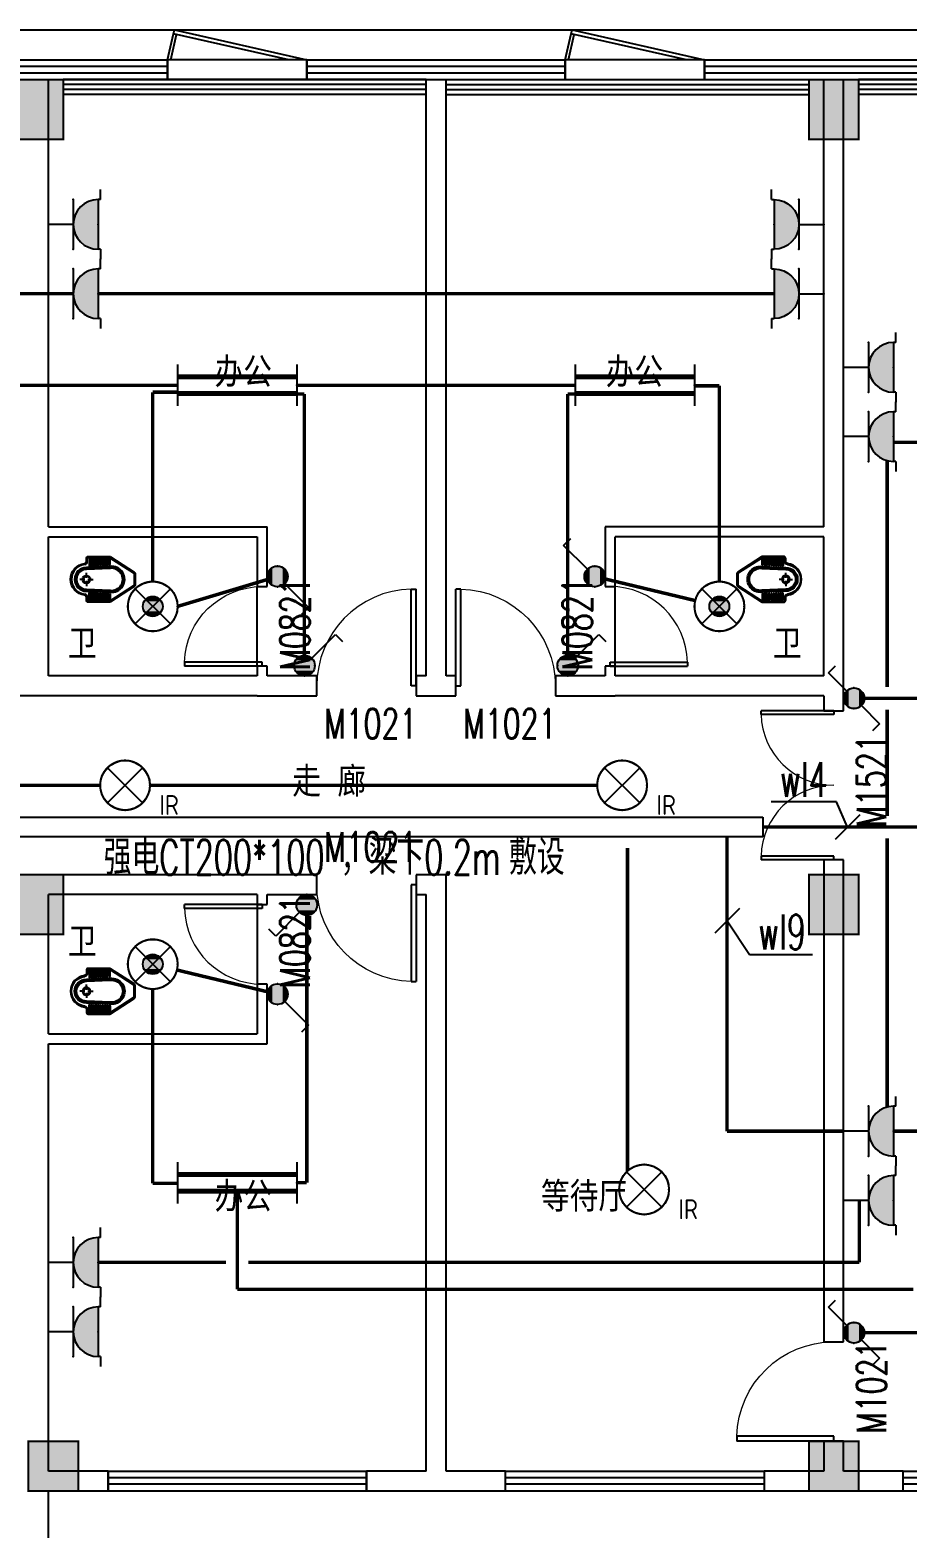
# Model space of a CAD drawing. Extents: x -6243262 to 3079315, y -2914302 to 172723.
# Drawn here: x -5578366 to -5569544, y -677811 to -662737 of the extents above; entities that cross this region are included whole.
import ezdxf
from ezdxf.enums import TextEntityAlignment as Align

# ---------------------------------------------------------------- set-up
doc = ezdxf.new("R2010")
doc.units = 0
doc.header["$LTSCALE"] = 1000
for name, color, linetype in [('0-柱网', 2, 'Continuous'), ('0-铝板', 32, 'Continuous'), ('A-FLOR-OTHER1-ON', 253, 'Continuous'), ('CABLETRAY', 4, 'Continuous'), ('DIM-插座', 3, 'Continuous'), ('DIM-照明', 3, 'Continuous'), ('EQUIP-插座', 3, 'Continuous'), ('EQUIP-照明', 3, 'Continuous'), ('PUB_TEXT', 7, 'Continuous'), ('STAIR', 2, 'Continuous'), ('TEL_TEXT', 7, 'Continuous'), ('WALL', 9, 'Continuous'), ('WINDOW', 4, 'Continuous'), ('WINDOW_TEXT', 7, 'Continuous'), ('WIRE-插座', 5, 'Continuous'), ('WIRE-照明', 1, 'Continuous'), ('洁具', 253, 'Continuous')]:
    doc.layers.add(name, color=color, linetype=linetype)
doc.styles.add('-宋体', font='', dxfattribs={"width": 0.8})
doc.styles.add('_TCH_WINDOW', font='SIMPLEX', dxfattribs={"height": 3.5, "bigfont": 'GBCBIG'})
doc.styles.add('_TEL_ATTDEF', font='gbenor', dxfattribs={"bigfont": 'gbcbig'})
doc.styles.add('_TEL_DIM', font='SIMPLEX', dxfattribs={"width": 0.8, "height": 3.5, "bigfont": 'HZTXT'})
doc.styles.get("Standard").update_dxf_attribs({"font": 'gbenor.shx', "bigfont": 'gbcbig.shx'})
doc.styles.get('-宋体').set_extended_font_data('SimSun')

# ---------------------------------------------------------------- blocks, each defined once
blk = doc.blocks.new('$plan$00002871')
at = {"layer": '洁具', "color": 0}
for p, q in [((0, -475), (0, -423)), ((-15, -490), (-67, -490)), ((0, -505), (0, -557)), ((15, -490), (67, -490))]:
    blk.add_line(p, q, dxfattribs=at)
for points in [[(159, -508, -0.88995), (-159, -508, 0.380538), (-179, -491), (-210, -491, -0.414214), (-230, -471), (-230, -258, -0.144595), (-227, -247), (-73, -9, -0.254383), (-56, 0), (56, 0, -0.254383), (73, -9), (227, -247, -0.144595), (230, -258), (230, -471, -0.414214), (210, -491), (179, -491, 0.380538)], [(120, -491), (130, -252, 1.134994), (-130, -252), (-120, -491, 0.992594)], [(105, -490), (115, -251, 1.141146), (-115, -251), (-105, -490, 0.994896)], [(100, -490), (110, -251, 1.143479), (-110, -251), (-100, -490, 0.995777)], [(-149, -264, 1), (-149, -252), (-207, -252, 1), (-207, -264)], [(-148, -287, 1), (-148, -275), (-207, -275, 1), (-207, -287)], [(-147, -307, 1), (-147, -295), (-207, -295, 1), (-207, -307)], [(-149, -263, 1), (-149, -253), (-207, -253, 1), (-207, -263)], [(-148, -286, 1), (-148, -276), (-207, -276, 1), (-207, -286)], [(-147, -306, 1), (-147, -296), (-207, -296, 1), (-207, -306)], [(148, -287, -1), (148, -275), (207, -275, -1), (207, -287)], [(147, -307, -1), (147, -295), (207, -295, -1), (207, -307)], [(148, -286, -1), (148, -276), (207, -276, -1), (207, -286)], [(147, -306, -1), (147, -296), (207, -296, -1), (207, -306)], [(149, -264, -1), (149, -252), (207, -252, -1), (207, -264)], [(149, -263, -1), (149, -253), (207, -253, -1), (207, -263)], [(-146, -330, 1), (-146, -319), (-207, -319, 1), (-207, -330)], [(-146, -352, 1), (-146, -341), (-207, -341, 1), (-207, -352)], [(-145, -376, 1), (-145, -364), (-207, -364, 1), (-207, -376)], [(-144, -399, 1), (-144, -388), (-207, -388, 1), (-207, -399)], [(-143, -423, 1), (-143, -411), (-207, -411, 1), (-207, -423)], [(-141, -444, 1), (-141, -432), (-207, -432, 1), (-207, -444)], [(-146, -329, 1), (-146, -320), (-207, -320, 1), (-207, -329)], [(-146, -351, 1), (-146, -342), (-207, -342, 1), (-207, -351)], [(-145, -375, 1), (-145, -365), (-207, -365, 1), (-207, -375)], [(-144, -398, 1), (-144, -389), (-207, -389, 1), (-207, -398)], [(-143, -422, 1), (-143, -412), (-207, -412, 1), (-207, -422)], [(-141, -443, 1), (-141, -433), (-207, -433, 1), (-207, -443)], [(141, -444, -1), (141, -432), (207, -432, -1), (207, -444)], [(141, -443, -1), (141, -433), (207, -433, -1), (207, -443)], [(143, -423, -1), (143, -411), (207, -411, -1), (207, -423)], [(144, -399, -1), (144, -388), (207, -388, -1), (207, -399)], [(143, -422, -1), (143, -412), (207, -412, -1), (207, -422)], [(145, -376, -1), (145, -364), (207, -364, -1), (207, -376)], [(144, -398, -1), (144, -389), (207, -389, -1), (207, -398)], [(146, -352, -1), (146, -341), (207, -341, -1), (207, -352)], [(145, -375, -1), (145, -365), (207, -365, -1), (207, -375)], [(146, -330, -1), (146, -319), (207, -319, -1), (207, -330)], [(146, -351, -1), (146, -342), (207, -342, -1), (207, -351)], [(146, -329, -1), (146, -320), (207, -320, -1), (207, -329)], [(-141, -464, 1), (-141, -453), (-207, -453, 1), (-207, -464)], [(-141, -463, 1), (-141, -454), (-207, -454, 1), (-207, -463)], [(141, -464, -1), (141, -453), (207, -453, -1), (207, -464)], [(141, -463, -1), (141, -454), (207, -454, -1), (207, -463)]]:
    blk.add_lwpolyline(points, format="xyb", close=True, dxfattribs=at)
blk.add_lwpolyline([(-149, -507, 0.380538), (-179, -481), (-210, -481, -0.414214), (-220, -471), (-220, -258, -0.144595), (-218, -253), (-64, -15, -0.254383), (-56, -10), (56, -10, -0.254383), (64, -15), (218, -253, -0.144595), (220, -258), (220, -471, -0.414214), (210, -481), (179, -481, 0.380538), (149, -507, 0.380538)], format="xyb", dxfattribs=at)
for radius in [40, 31.7]:
    blk.add_circle((0, -490), radius, dxfattribs=at)
blk.add_arc((0, -490), 150, 186.665, 353.335, dxfattribs=at)
blk = doc.blocks.new('1#柱网')
at = {"layer": '0-柱网'}
for points in [[(517855, 93967), (517855, 93367), (518355, 93367), (518355, 93967)], [(525855, 93967), (525855, 93367), (526355, 93367), (526355, 93967)], [(517855, 85967), (517855, 85367), (518355, 85367), (518355, 85967)], [(525855, 85967), (525855, 85367), (526355, 85367), (526355, 85967)], [(518005, 80267), (518005, 79767), (518505, 79767), (518505, 80267)], [(525855, 80267), (525855, 79767), (526355, 79767), (526355, 80267)]]:
    blk.add_hatch(color=0, dxfattribs=at).paths.add_polyline_path(points)
at = {"layer": '0-柱网', "color": 0, "const_width": 20}
for points in [[(517855, 93967), (517855, 93367), (518355, 93367), (518355, 93967), (517855, 93967)], [(525855, 93967), (525855, 93367), (526355, 93367), (526355, 93967), (525855, 93967)], [(517855, 85967), (517855, 85367), (518355, 85367), (518355, 85967), (517855, 85967)], [(525855, 85967), (525855, 85367), (526355, 85367), (526355, 85967), (525855, 85967)], [(518005, 80267), (518005, 79767), (518505, 79767), (518505, 80267), (518005, 80267)], [(525855, 80267), (525855, 79767), (526355, 79767), (526355, 80267), (525855, 80267)]]:
    blk.add_lwpolyline(points, dxfattribs=at)
blk = doc.blocks.new('A$C22252488')
at = {"layer": '0-铝板', "color": 0}
blk.add_lwpolyline([(1218, 0), (60, 261), (69, 300), (1400, 0)], dxfattribs=at)
at = {"layer": 'WINDOW', "color": 0}
for points in [[(0, 0), (60, 261)], [(31, 0), (90, 254)]]:
    blk.add_lwpolyline(points, dxfattribs=at)
blk = doc.blocks.new('$WINLIB2D$00000001')
at = {"color": 0}
for points in [[(-0.5, 0.5), (-0.5, -0.5)], [(-0.5, 0.5), (0.5, 0.5)], [(0.5, -0.5), (0.5, 0.5)], [(0.5, 0.1667), (-0.5, 0.1667)], [(0.5, -0.1667), (-0.5, -0.1667)], [(-0.5, -0.5), (0.5, -0.5)]]:
    blk.add_lwpolyline(points, dxfattribs=at)
blk = doc.blocks.new('$DorLib2D$00000001')
at = {"color": 0}
for p, q in [((0.45, 0.975), (0.5, 0.975)), ((0.45, 0), (0.45, 0.975)), ((0.5, 0), (0.5, 0.975)), ((0.5, 0), (0.45, 0))]:
    blk.add_line(p, q, dxfattribs=at)
at = {"color": 0, "lineweight": 13}
blk.add_arc((0.475, 0), 0.975, 91.4693, 180, dxfattribs=at)
blk = doc.blocks.new('$DorLib2D$00000002')
at = {"color": 0}
for p, q in [((-0.5, 0), (-0.5, 0.4875)), ((-0.475, 0.4875), (-0.5, 0.4875)), ((-0.475, 0), (-0.475, 0.4875)), ((0.475, 0), (0.475, 0.4875)), ((0.475, 0.4875), (0.5, 0.4875)), ((0.5, 0), (0.5, 0.4875)), ((-0.5, 0), (-0.475, 0)), ((0.5, 0), (0.475, 0))]:
    blk.add_line(p, q, dxfattribs=at)
at = {"color": 0, "lineweight": 13}
for centre, start, end in [((-0.4875, 0), 0, 88.53072), ((0.4875, 0), 91.46928, 180)]:
    blk.add_arc(centre, 0.4875, start, end, dxfattribs=at)
blk = doc.blocks.new('55')
at = {"layer": '0-铝板', "color": 8}
blk.add_lwpolyline([(1540395.1, -770852.2), (1575895.1, -770852.2), (1575895.1, -779352.2)], dxfattribs=at)
at = {"layer": 'A-FLOR-OTHER1-ON', "color": 8}
for points in [[(1563195.1, -771352.2), (1559545.1, -771352.2)], [(1563395.1, -771352.2), (1567045.1, -771352.2)], [(1574895.1, -771352.2), (1567545.1, -771352.2)], [(1563195.1, -771502.2), (1559545.1, -771502.2)], [(1563395.1, -771502.2), (1567045.1, -771502.2)], [(1574895.1, -771502.2), (1567545.1, -771502.2)]]:
    blk.add_lwpolyline(points, dxfattribs=at)
at = {"layer": 'STAIR', "color": 8}
for points in [[(1563195.1, -771402.2), (1559545.1, -771402.2)], [(1563195.1, -771452.2), (1559545.1, -771452.2)], [(1563395.1, -771402.2), (1567045.1, -771402.2)], [(1563395.1, -771452.2), (1567045.1, -771452.2)], [(1574895.1, -771402.2), (1567545.1, -771402.2)], [(1574895.1, -771452.2), (1567545.1, -771452.2)]]:
    blk.add_lwpolyline(points, dxfattribs=at)
at = {"layer": 'WALL', "color": 8}
for p, q in [((1561995.1, -771152.2), (1560595.1, -771152.2)), ((1560595.1, -771152.2), (1560595.1, -771352.2)), ((1561995.1, -771352.2), (1561995.1, -771152.2)), ((1565995.1, -771152.2), (1564595.1, -771152.2)), ((1564595.1, -771152.2), (1564595.1, -771352.2)), ((1565995.1, -771352.2), (1565995.1, -771152.2)), ((1559195.1, -771352.2), (1559395.1, -771352.2)), ((1559395.1, -775852.2), (1559395.1, -771352.2)), ((1560595.1, -771352.2), (1561995.1, -771352.2)), ((1563195.1, -777352.2), (1563195.1, -771352.2)), ((1563195.1, -771352.2), (1563395.1, -771352.2)), ((1563395.1, -777352.2), (1563395.1, -771352.2)), ((1564595.1, -771352.2), (1565995.1, -771352.2)), ((1567195.1, -775852.2), (1567195.1, -771352.2)), ((1567195.1, -771352.2), (1567395.1, -771352.2)), ((1567395.1, -775952.2), (1567395.1, -771352.2)), ((1559395.1, -775852.2), (1561595.1, -775852.2)), ((1559395.1, -777352.2), (1559395.1, -775952.2)), ((1559395.1, -775952.2), (1561495.1, -775952.2)), ((1561495.1, -775952.2), (1561495.1, -776452.2)), ((1561595.1, -776452.2), (1561595.1, -775852.2)), ((1567195.1, -775852.2), (1564995.1, -775852.2)), ((1564995.1, -775852.2), (1564995.1, -776452.2)), ((1567195.1, -775952.2), (1565095.1, -775952.2)), ((1565095.1, -776452.2), (1565095.1, -775952.2)), ((1567195.1, -777352.2), (1567195.1, -775952.2)), ((1567395.1, -777452.2), (1567395.1, -775952.2)), ((1561495.1, -776452.2), (1561595.1, -776452.2)), ((1564995.1, -776452.2), (1565095.1, -776452.2)), ((1561595.1, -777252.2), (1561495.1, -777252.2)), ((1561495.1, -777252.2), (1561495.1, -777352.2)), ((1561595.1, -777352.2), (1561595.1, -777252.2)), ((1565095.1, -777252.2), (1564995.1, -777252.2)), ((1564995.1, -777252.2), (1564995.1, -777352.2)), ((1565095.1, -777352.2), (1565095.1, -777252.2)), ((1561495.1, -777352.2), (1559395.1, -777352.2)), ((1562095.1, -777352.2), (1561595.1, -777352.2)), ((1562095.1, -777552.2), (1562095.1, -777352.2)), ((1563195.1, -777352.2), (1563095.1, -777352.2)), ((1563095.1, -777352.2), (1563095.1, -777552.2)), ((1563495.1, -777352.2), (1563395.1, -777352.2)), ((1563495.1, -777552.2), (1563495.1, -777352.2)), ((1564995.1, -777352.2), (1564495.1, -777352.2)), ((1564495.1, -777352.2), (1564495.1, -777552.2)), ((1567195.1, -777352.2), (1565095.1, -777352.2)), ((1567395.1, -777702.2), (1567395.1, -777452.2)), ((1559295.1, -777552.2), (1557095.1, -777552.2)), ((1561495.1, -777552.2), (1559295.1, -777552.2)), ((1561495.1, -777552.2), (1562095.1, -777552.2)), ((1563095.1, -777552.2), (1563295.1, -777552.2)), ((1563295.1, -777552.2), (1563495.1, -777552.2)), ((1564495.1, -777552.2), (1565095.1, -777552.2)), ((1567195.1, -777552.2), (1565095.1, -777552.2)), ((1567195.1, -777552.2), (1567195.1, -777702.2)), ((1567195.1, -777702.2), (1567395.1, -777702.2)), ((1567395.1, -779202.2), (1567195.1, -779202.2)), ((1567195.1, -779202.2), (1567195.1, -784052.2)), ((1567395.1, -784052.2), (1567395.1, -779202.2)), ((1559295.1, -779352.2), (1556195.1, -779352.2)), ((1561495.1, -779352.2), (1559295.1, -779352.2)), ((1562095.1, -779352.2), (1561495.1, -779352.2)), ((1562095.1, -779552.2), (1562095.1, -779352.2)), ((1563395.1, -779352.2), (1563095.1, -779352.2)), ((1563095.1, -779352.2), (1563095.1, -779552.2)), ((1563395.1, -785352.2), (1563395.1, -779352.2)), ((1559395.1, -780952.2), (1559395.1, -779552.2)), ((1561495.1, -779552.2), (1559395.1, -779552.2)), ((1561495.1, -779552.2), (1561495.1, -779652.2)), ((1561595.1, -779552.2), (1562095.1, -779552.2)), ((1561595.1, -779652.2), (1561595.1, -779552.2)), ((1563095.1, -779552.2), (1563195.1, -779552.2)), ((1563195.1, -785352.2), (1563195.1, -779552.2)), ((1561495.1, -779652.2), (1561595.1, -779652.2)), ((1561595.1, -780452.2), (1561495.1, -780452.2)), ((1561495.1, -780452.2), (1561495.1, -780952.2)), ((1561595.1, -781052.2), (1561595.1, -780452.2)), ((1559395.1, -780952.2), (1561495.1, -780952.2)), ((1559395.1, -781052.2), (1561595.1, -781052.2)), ((1559395.1, -785352.2), (1559395.1, -781052.2)), ((1567195.1, -784052.2), (1567395.1, -784052.2)), ((1567395.1, -785052.2), (1567195.1, -785052.2)), ((1567195.1, -785052.2), (1567195.1, -785352.2)), ((1567395.1, -785352.2), (1567395.1, -785052.2)), ((1559995.1, -785352.2), (1559395.1, -785352.2)), ((1559995.1, -785552.2), (1559995.1, -785352.2)), ((1563195.1, -785352.2), (1562595.1, -785352.2)), ((1562595.1, -785352.2), (1562595.1, -785552.2)), ((1563995.1, -785352.2), (1563395.1, -785352.2)), ((1563995.1, -785552.2), (1563995.1, -785352.2)), ((1567195.1, -785352.2), (1566595.1, -785352.2)), ((1566595.1, -785352.2), (1566595.1, -785552.2)), ((1567995.1, -785352.2), (1567395.1, -785352.2)), ((1567995.1, -785552.2), (1567995.1, -785352.2)), ((1559395.1, -785552.2), (1559995.1, -785552.2)), ((1559395.1, -787052.2), (1559395.1, -785552.2)), ((1562595.1, -785552.2), (1563295.1, -785552.2)), ((1563295.1, -785552.2), (1563995.1, -785552.2)), ((1566595.1, -785552.2), (1567295.1, -785552.2)), ((1567295.1, -785552.2), (1567995.1, -785552.2))]:
    blk.add_line(p, q, dxfattribs=at)
at = {"layer": 'WINDOW', "color": 8}
for p, q in [((1561495.1, -777252.2), (1561495.1, -776452.2)), ((1565095.1, -777252.2), (1565095.1, -776452.2)), ((1561495.1, -779652.2), (1561495.1, -780452.2))]:
    blk.add_line(p, q, dxfattribs=at)
at = {"color": 8, "rotation": 270.0000000000284}
blk.add_blockref('$plan$00002871', (1560268.1, -776380), dxfattribs=at)
at = {"color": 8, "xscale": -1}
for p, rotation in [((1566322.1, -776380), 89.99999999997154), ((1560268.1, -780524.4), 269.9999999999715)]:
    blk.add_blockref('$plan$00002871', p, dxfattribs=dict(at, rotation=rotation))
at = {"layer": '0-柱网', "color": 8}
blk.add_blockref('1#柱网', (1041190.1, -865319.4), dxfattribs=at)
at = {"layer": '0-铝板', "color": 8}
for p in [(1560595.1, -771152.2), (1564595.1, -771152.2)]:
    blk.add_blockref('A$C22252488', p, dxfattribs=at)
at = {"layer": 'WINDOW', "color": 8, "rotation": 180}
for p, xscale, yscale, zscale in [((1559295.1, -771252.2), -2600.000000000007, -200, -2600.000000000007), ((1563295.1, -771252.2), -2600, -200, -2600), ((1567295.1, -771252.2), -2600.000000000007, -200, -2600.000000000007), ((1561295.1, -785452.2), -2600, -200, -2600), ((1565295.1, -785452.2), -2600, 200, -2600), ((1569295.1, -785452.2), -2600, 200, -2600)]:
    blk.add_blockref('$WINLIB2D$00000001', p, dxfattribs=dict(at, xscale=xscale, yscale=yscale, zscale=zscale))
at = {"layer": 'WINDOW', "color": 8}
ref = blk.add_blockref('$DorLib2D$00000001', (1561545.1, -776852.2), dxfattribs=dict(at, xscale=-800, yscale=800, zscale=-800, rotation=90))
ref.add_attrib('A', 'M0821', (1562023.8, -777297.2), dxfattribs={"layer": 'WINDOW_TEXT', "color": 8, "height": 297.5, "rotation": 90, "style": '_TCH_WINDOW', "width": 0.705882})
ref = blk.add_blockref('$DorLib2D$00000001', (1562595.1, -777452.2), dxfattribs=dict(at, xscale=-1000, yscale=-1000, zscale=-1000, rotation=180))
ref.add_attrib('A', 'M1021', (1562170.1, -777980.8), dxfattribs={"layer": 'WINDOW_TEXT', "color": 8, "height": 297.5, "style": '_TCH_WINDOW', "width": 0.705882})
ref = blk.add_blockref('$DorLib2D$00000001', (1563995.1, -777452.2), dxfattribs=dict(at, xscale=1000, yscale=-1000, zscale=1000, rotation=180))
ref.add_attrib('A', 'M1021', (1563570.1, -777980.8), dxfattribs={"layer": 'WINDOW_TEXT', "color": 8, "height": 297.5, "style": '_TCH_WINDOW', "width": 0.705882})
ref = blk.add_blockref('$DorLib2D$00000001', (1565045.1, -776852.2), dxfattribs=dict(at, xscale=-800, yscale=-800, zscale=-800, rotation=90))
ref.add_attrib('A', 'M0821', (1564864, -777297.2), dxfattribs={"layer": 'WINDOW_TEXT', "color": 8, "height": 297.5, "rotation": 90, "style": '_TCH_WINDOW', "width": 0.705882})
ref = blk.add_blockref('$DorLib2D$00000002', (1567295.1, -778452.2), dxfattribs=dict(at, xscale=1500, yscale=1500, zscale=1500, rotation=90))
ref.add_attrib('A', 'M1521', (1567823.8, -778877.2), dxfattribs={"layer": 'WINDOW_TEXT', "color": 8, "height": 297.5, "rotation": 90, "style": '_TCH_WINDOW', "width": 0.705882})
ref = blk.add_blockref('$DorLib2D$00000001', (1562595.1, -779452.2), dxfattribs=dict(at, xscale=-1000, yscale=1000, zscale=-1000, rotation=180))
ref.add_attrib('A', 'M1021', (1562170.1, -779221), dxfattribs={"layer": 'WINDOW_TEXT', "color": 8, "height": 297.5, "style": '_TCH_WINDOW', "width": 0.705882})
ref = blk.add_blockref('$DorLib2D$00000001', (1561545.1, -780052.2), dxfattribs=dict(at, xscale=-800, yscale=-800, zscale=-800, rotation=270))
ref.add_attrib('A', 'M0821', (1562023.8, -780497.2), dxfattribs={"layer": 'WINDOW_TEXT', "color": 8, "height": 297.5, "rotation": 90, "style": '_TCH_WINDOW', "width": 0.705882})
ref = blk.add_blockref('$DorLib2D$00000001', (1567295.1, -784552.2), dxfattribs=dict(at, xscale=-1000, yscale=1000, zscale=-1000, rotation=90))
ref.add_attrib('A', 'M1021', (1567823.8, -784977.2), dxfattribs={"layer": 'WINDOW_TEXT', "color": 8, "height": 297.5, "rotation": 90, "style": '_TCH_WINDOW', "width": 0.705882})
at = {"layer": 'PUB_TEXT', "color": 8, "style": '-宋体', "width": 0.8}
for s, height, p in [('办公', 264.35, (1561067.3, -774417.6)), ('办公', 264.35, (1565001.9, -774417.6)), ('卫', 264.3, (1559592.6, -777153.9)), ('卫', 264.3, (1566684.4, -777153.9)), ('走', 264.3, (1561849.5, -778538.3)), ('廊', 264.3, (1562303.2, -778538.3)), ('卫', 264.3, (1559592.6, -780150.5)), ('办公', 264.35, (1561067.3, -782713.5)), ('等待厅', 264.35, (1564351.4, -782713.5))]:
    blk.add_text(s, height=height, dxfattribs=at).set_placement(p)
blk = doc.blocks.new('$equip$00001160')
for p, q in [((-1.2, 0.417), (-1.2, -0.417)), ((1.2, 0.417), (1.2, -0.417)), ((-1.2, 0.167), (1.2, 0.167)), ((-1.2, -0.167), (1.2, -0.167))]:
    blk.add_line(p, q)
at = {"const_width": 0.1}
for points in [[(-1.2, 0.167), (1.2, 0.167)], [(-1.2, -0.167), (1.2, -0.167)]]:
    blk.add_lwpolyline(points, dxfattribs=at)
at = {"layer": 'EQUIP-照明'}
for p in [(-1.2, 0), (0, 0.167), (1.2, 0), (0, -0.167)]:
    blk.add_point(p, dxfattribs=at)
at = {"layer": 'EQUIP-照明', "flags": 9}
blk.add_attdef('A', (0, 0), '', height=0.00002, dxfattribs=at)
blk = doc.blocks.new('$equip$00001240')
for p, q in [((-0.5, 1.05), (-0.7, 1.05)), ((-0.5, 1.05), (-0.5, 1)), ((-0.5, 1), (0.5, 1)), ((0.5, 1.05), (0.7, 1.05)), ((0.5, 1.05), (0.5, 1)), ((-0.5, 0.5), (0.5, 0.5)), ((0, 0.5), (0, 0))]:
    blk.add_line(p, q)
blk.add_arc((0, 1), 0.5, 180, 0)
for points in [[(0.433, 0.75), (-0.433, 0.75), (0.5, 1), (-0.5, 1)], [(0.25, 0.567), (-0.25, 0.567), (0.433, 0.75), (-0.433, 0.75)], [(0, 0.5), (0, 0.5), (0.25, 0.567), (-0.25, 0.567)]]:
    blk.add_solid(points)
at = {"layer": 'EQUIP-照明'}
for p in [(0, 1), (-0.5, 0.5), (0.5, 0.5), (0, 0)]:
    blk.add_point(p, dxfattribs=at)
at = {"layer": 'EQUIP-照明', "flags": 9}
blk.add_attdef('A', (0, 0), '', height=0.00002, dxfattribs=at)
blk = doc.blocks.new('$equip$00001962')
for p, q in [((0.147, 0.356), (0.625, 0.833)), ((0.625, 0.833), (0.766, 0.692))]:
    blk.add_line(p, q)
blk.add_circle((0, 0.208), 0.208)
for p in [(0, 0.417), (-0.208, 0.208), (0, 0), (0.208, 0.208)]:
    blk.add_point(p)
for points in [[(-0.18, 0.313), (0.18, 0.313), (-0.208, 0.208), (0.208, 0.208)], [(-0.104, 0.389), (0.104, 0.389), (-0.18, 0.313), (0.18, 0.313)], [(0, 0.417), (0, 0.417), (-0.104, 0.389), (0.104, 0.389)], [(-0.18, 0.104), (0.18, 0.104), (-0.208, 0.208), (0.208, 0.208)], [(-0.104, 0.028), (0.104, 0.028), (-0.18, 0.104), (0.18, 0.104)], [(0, 0), (0, 0), (-0.104, 0.028), (0.104, 0.028)]]:
    blk.add_solid(points)
at = {"layer": 'TEL_TEXT', "style": '_TEL_DIM', "flags": 1}
blk.add_attdef('A', text='', height=0.00002, dxfattribs=at).set_placement((0, 0), align=Align.MIDDLE_CENTER)
blk = doc.blocks.new('$equip$00002530')
for p, q in [((-0.354, 0.354), (0.354, -0.354)), ((0.354, 0.354), (-0.354, -0.354))]:
    blk.add_line(p, q)
at = {"const_width": 0.04}
blk.add_lwpolyline([(0, 0.5, -1), (0, -0.5, -1), (0, 0.5, -2.479085)], format="xyb", dxfattribs=at)
blk.add_circle((0, 0), 0.5)
for p in [(0, 0.5), (-0.5, 0), (0.5, 0), (0, -0.5)]:
    blk.add_point(p)
at = {"color": 7, "style": '_TEL_DIM', "flags": 1}
blk.add_attdef('A', text='', height=0.00002, dxfattribs=at).set_placement((0, 0), align=Align.MIDDLE_CENTER)
at = {"color": 7, "style": '_TEL_DIM'}
blk.add_attdef('$TEXT$', text='', height=0.4, dxfattribs=at).set_placement((0.887, -0.396), align=Align.MIDDLE_CENTER)
blk = doc.blocks.new('$equip$00001208')
for p, q in [((0.147, 0.356), (0.512, 0.72)), ((0.512, 0.72), (0.653, 0.579)), ((-0.147, 0.061), (-0.512, -0.304)), ((-0.512, -0.304), (-0.653, -0.162))]:
    blk.add_line(p, q)
blk.add_circle((0, 0.208), 0.208)
for points in [[(-0.18, 0.312), (0.18, 0.312), (-0.208, 0.208), (0.208, 0.208)], [(-0.104, 0.389), (0.104, 0.389), (-0.18, 0.312), (0.18, 0.312)], [(0, 0.417), (0, 0.417), (-0.104, 0.389), (0.104, 0.389)], [(-0.18, 0.104), (0.18, 0.104), (-0.208, 0.208), (0.208, 0.208)], [(-0.104, 0.028), (0.104, 0.028), (-0.18, 0.104), (0.18, 0.104)], [(0, 0), (0, 0), (-0.104, 0.028), (0.104, 0.028)]]:
    blk.add_solid(points)
at = {"layer": 'EQUIP-照明'}
for p in [(0, 0.417), (-0.208, 0.208), (0, 0), (0.208, 0.208)]:
    blk.add_point(p, dxfattribs=at)
at = {"layer": 'EQUIP-照明', "flags": 9}
blk.add_attdef('A', (0, 0), '', height=0.00002, dxfattribs=at)
blk = doc.blocks.new('$equip$00002828')
for p, q in [((0.354, 0.354), (-0.354, -0.354)), ((-0.354, 0.354), (0.354, -0.354))]:
    blk.add_line(p, q)
at = {"const_width": 0.04}
blk.add_lwpolyline([(0.5, 0, -1), (-0.5, 0, -1), (0.5, 0, 1)], format="xyb", dxfattribs=at)
for radius in [0.5, 0.2]:
    blk.add_circle((0, 0), radius)
for p in [(0, 0.5), (-0.5, 0), (0.5, 0), (0, -0.5)]:
    blk.add_point(p)
for points in [[(-0.173, 0.1), (0.173, 0.1), (-0.2, 0), (0.2, 0)], [(-0.173, -0.1), (0.173, -0.1), (-0.2, 0), (0.2, 0)], [(-0.1, 0.173), (0.1, 0.173), (-0.173, 0.1), (0.173, 0.1)], [(0, 0.2), (0, 0.2), (-0.1, 0.173), (0.1, 0.173)], [(-0.1, -0.173), (0.1, -0.173), (-0.173, -0.1), (0.173, -0.1)], [(0, -0.2), (0, -0.2), (-0.1, -0.173), (0.1, -0.173)]]:
    blk.add_solid(points)
at = {"color": 7, "style": '_TEL_DIM', "flags": 1}
for tag in ['A', 'REMARK']:
    blk.add_attdef(tag, text='', height=0.00002, dxfattribs=at).set_placement((0, 0), align=Align.MIDDLE_CENTER)

msp = doc.modelspace()

# ---------------------------------------------------------------- linework, layer by layer
at = {"layer": 'CABLETRAY'}
for p, q in [((-5585295.8, -670656.6), (-5570994.7, -670656.6)), ((-5570994.7, -670656.6), (-5570994.7, -670856.6)), ((-5570994.7, -670856.6), (-5585295.8, -670856.6))]:
    msp.add_line(p, q, dxfattribs=at)
at = {"layer": 'DIM-插座'}
msp.add_line((-5571230.4, -671576.5), (-5571477.9, -671824), dxfattribs=at)
for points in [[(-5571354.2, -671700.2), (-5571128.4, -672038.5)], [(-5571128.4, -672038.5), (-5570494.7, -672038.5)]]:
    msp.add_lwpolyline(points, dxfattribs=at)
at = {"layer": 'DIM-照明'}
msp.add_line((-5570017.5, -670633.8), (-5570265, -670881.3), dxfattribs=at)
for points in [[(-5570254.8, -670505), (-5570909.8, -670505)], [(-5570141.2, -670757.5), (-5570254.8, -670505)]]:
    msp.add_lwpolyline(points, dxfattribs=at)
at = {"layer": 'WIRE-插座', "linetype": 'Continuous', "const_width": 35}
for points in [[(-5578631.3, -665391.3), (-5577931.3, -665391.3)], [(-5577681.3, -665391.3), (-5570881.3, -665391.3)], [(-5569681.3, -666886.3), (-5568993.8, -666886.3)], [(-5569743.8, -669350), (-5569743.8, -667071.3)], [(-5569743.8, -670645), (-5569743.8, -669575)], [(-5571354.2, -673817.7), (-5571354.2, -670856.6)], [(-5569743.8, -673575.7), (-5569743.8, -670870)], [(-5571354.2, -673817.7), (-5570181.3, -673817.7)], [(-5569681.3, -673817.7), (-5568993.8, -673817.7)], [(-5570024, -675138.3), (-5570024, -674514.9)], [(-5577681.3, -675138.3), (-5576393.8, -675138.3)], [(-5576168.8, -675138.3), (-5570024, -675138.3)]]:
    msp.add_lwpolyline(points, dxfattribs=at)
at = {"layer": 'WIRE-照明', "linetype": 'Continuous', "const_width": 35}
for points in [[(-5579681.3, -666312.5), (-5576881.3, -666312.5)], [(-5577131.3, -668287.5), (-5577131.3, -666382.4)], [(-5577131.3, -666382.4), (-5576881.3, -666382.4)], [(-5575681.3, -666312.5), (-5572881.3, -666312.5)], [(-5575605.5, -666401.3), (-5575681.3, -666401.3)], [(-5575605.5, -669029.2), (-5575605.5, -666401.3)], [(-5572957, -669029.2), (-5572957, -666401.3)], [(-5572957, -666401.3), (-5572881.3, -666401.3)], [(-5571681.3, -666318), (-5571431.3, -666318)], [(-5571431.3, -668287.5), (-5571431.3, -666318)], [(-5576881.3, -668537.5), (-5575976.9, -668266.1)], [(-5572584.2, -668260.5), (-5571674.4, -668479.1)], [(-5569972.9, -669462.5), (-5568968, -669462.5)], [(-5581027.5, -670337.5), (-5577659.8, -670337.5)], [(-5577159.8, -670337.5), (-5572659.8, -670337.5)], [(-5570994.7, -670757.5), (-5569178.7, -670757.5)], [(-5572355.3, -674218.5), (-5572355.3, -670969.1)], [(-5575581.9, -674335.6), (-5575581.9, -671645.8)], [(-5576888.2, -672195.9), (-5575978.4, -672414.7)], [(-5577131.3, -674342.1), (-5577131.3, -672387.5)], [(-5577131.3, -674342.1), (-5576881.3, -674342.1)], [(-5575681.3, -674335.6), (-5575581.9, -674335.6)], [(-5576281.3, -675408.9), (-5576281.3, -674420.8)], [(-5576281.3, -675408.9), (-5569481.3, -675408.9)], [(-5569972.9, -675845.4), (-5568878, -675845.4)]]:
    msp.add_lwpolyline(points, dxfattribs=at)

# ---------------------------------------------------------------- block references
msp.add_blockref('55', (-7137576.4, 108114.7))
at = {"layer": 'EQUIP-插座', "yscale": 500, "zscale": 500}
for p, xscale, rotation in [((-5578181.3, -664694.1), 500, 270), ((-5570381.3, -664694.1), -500, 90), ((-5578181.3, -665391.3), 500, 270), ((-5570381.3, -665391.3), -500, 90), ((-5570181.3, -666132.1), 500, 270), ((-5570181.3, -666829.3), 500, 270), ((-5570181.3, -673817.7), 500, 270), ((-5570181.3, -674514.9), 500, 270), ((-5578181.3, -675138.3), 500, 270), ((-5578181.3, -675835.5), 500, 270)]:
    msp.add_blockref('$equip$00001240', p, dxfattribs=dict(at, xscale=xscale, rotation=rotation))
at = {"layer": 'EQUIP-照明', "xscale": 500, "yscale": 500, "zscale": 500}
for name, p in [('$equip$00001160', (-5576281.3, -666312.5)), ('$equip$00001160', (-5572281.3, -666312.5)), ('$equip$00002828', (-5577131.3, -668537.5)), ('$equip$00002828', (-5571431.3, -668537.5)), ('$equip$00001962', (-5575604.6, -669237.5)), ('$equip$00001962', (-5572957, -669237.5)), ('$equip$00002828', (-5577131.3, -672137.5)), ('$equip$00001160', (-5576281.3, -674337.5))]:
    msp.add_blockref(name, p, dxfattribs=at)
for name, p, rotation in [('$equip$00001962', (-5572581.3, -668236.2), 89.99999999999984), ('$equip$00001962', (-5575981.3, -668236.2), 269.9999999999997), ('$equip$00001208', (-5570181.3, -669462.5), 270), ('$equip$00001962', (-5575581.9, -671437.5), 180), ('$equip$00001962', (-5575981.3, -672439), 269.9999999999999), ('$equip$00001208', (-5570181.3, -675845.4), 270)]:
    msp.add_blockref(name, p, dxfattribs=dict(at, rotation=rotation))
at = {"layer": 'EQUIP-照明'}
ref = msp.add_blockref('$equip$00002530', (-5577409.8, -670337.5), dxfattribs=dict(at, xscale=500, yscale=500, zscale=500))
ref.add_attrib('$TEXT$', 'IR', dxfattribs={"layer": '0', "color": 7, "height": 200, "style": '_TEL_ATTDEF'}).set_placement((-5576966.2, -670535.4), align=Align.MIDDLE_CENTER)
ref = msp.add_blockref('$equip$00002530', (-5572409.8, -670337.5), dxfattribs=dict(at, xscale=500, yscale=500, zscale=500))
ref.add_attrib('$TEXT$', 'IR', dxfattribs={"layer": '0', "color": 7, "height": 200, "style": '_TEL_ATTDEF'}).set_placement((-5571966.2, -670535.4), align=Align.MIDDLE_CENTER)
ref = msp.add_blockref('$equip$00002530', (-5572188.6, -674404.7), dxfattribs=dict(at, xscale=500, yscale=500, zscale=500))
ref.add_attrib('$TEXT$', 'IR', dxfattribs={"layer": '0', "color": 7, "height": 200, "style": '_TEL_ATTDEF'}).set_placement((-5571745, -674602.7), align=Align.MIDDLE_CENTER)

# ---------------------------------------------------------------- texts
at = {"layer": 'DIM-插座', "color": 7, "style": '_TEL_DIM', "width": 0.64}
msp.add_text('wl9', height=350, dxfattribs=at).set_placement((-5571040.9, -671988.5))
at = {"layer": 'DIM-照明', "color": 7, "style": '_TEL_DIM', "width": 0.64}
msp.add_text('wl4', height=350, dxfattribs=at).set_placement((-5570822.3, -670455))
at = {"layer": 'TEL_TEXT', "style": '_TEL_DIM'}
for s, width, p in [('强电', 0.8, (-5577624.5, -671237.5)), ('CT200*100', 0.64, (-5577064.5, -671237.5)), ('，梁下', 0.8, (-5575240.5, -671237.5)), ('0.2m', 0.64, (-5574400.5, -671237.5)), ('敷设', 0.8, (-5573547.2, -671237.5))]:
    msp.add_text(s, height=350, dxfattribs=dict(at, width=width)).set_placement(p)

doc.saveas('drawing.dxf')
